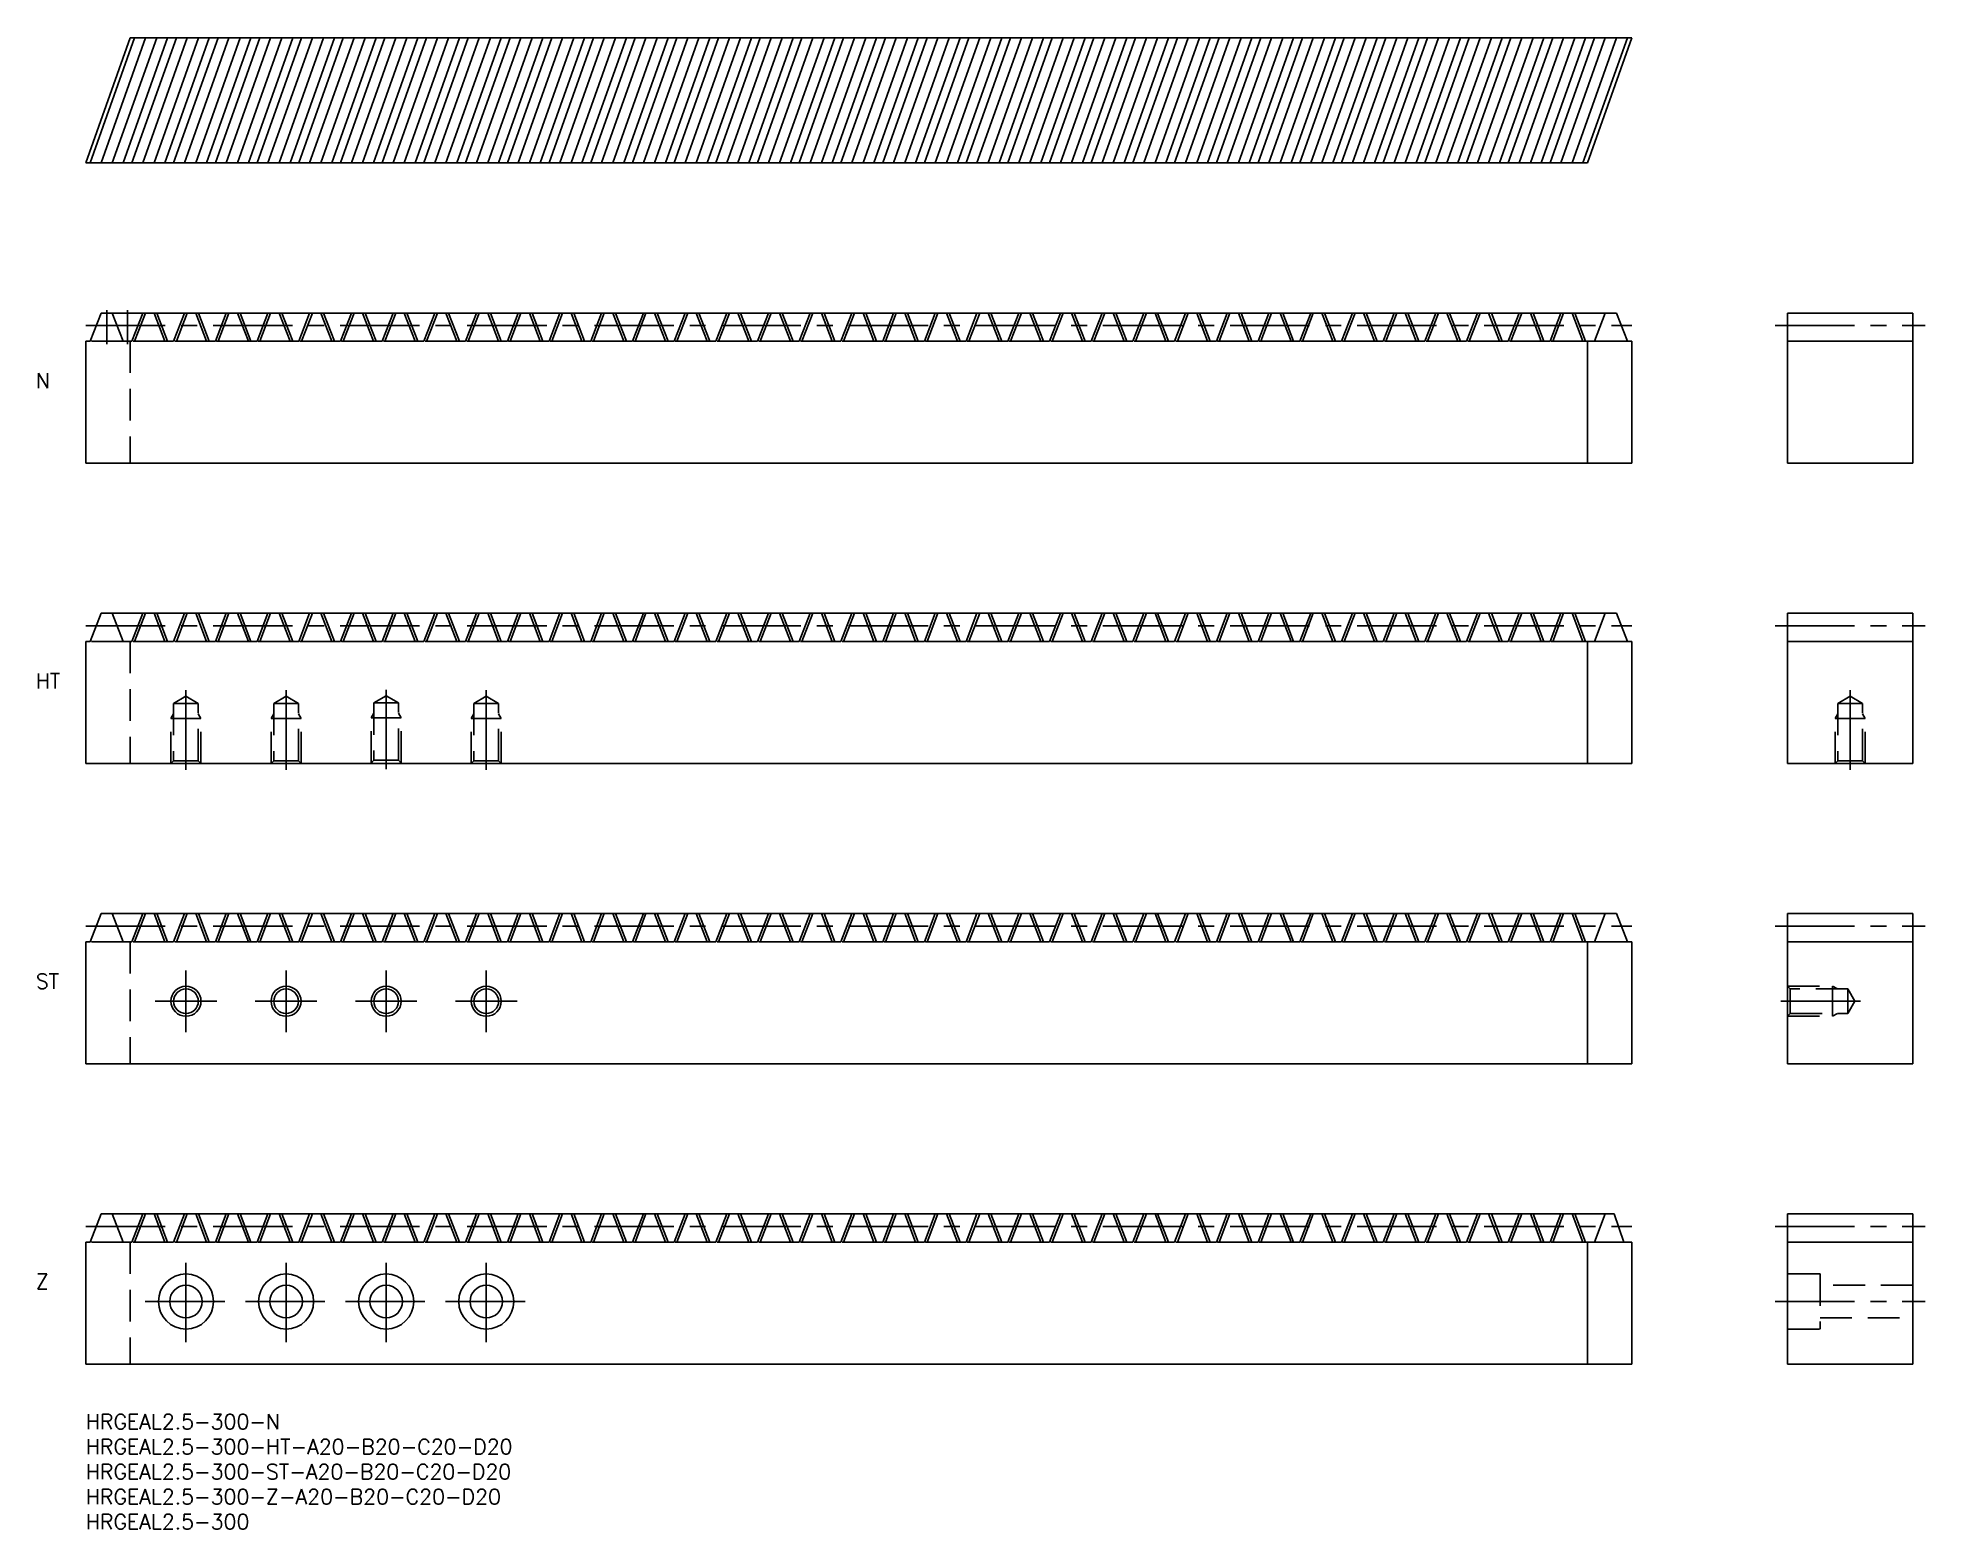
# Model space of a CAD drawing. Extents: x -10 to 368, y -23 to 275.
import ezdxf

# ---------------------------------------------------------------- set-up
doc = ezdxf.new("R2010")
doc.units = 0
doc.header["$LTSCALE"] = 0.5
doc.linetypes.add('CENTER', pattern=[50.8, 31.75, -6.35, 6.35, -6.35])
doc.linetypes.add('DASHED', pattern=[19.05, 12.7, -6.35])
for name, color, linetype in [('MSM_CENTER', 1, 'CENTER'), ('MSM_CONTINUOUS', 7, 'CONTINUOUS'), ('MSM_DASHED', 4, 'DASHED'), ('MSM_NARROW', 5, 'CONTINUOUS'), ('MSM_PART_NUMBER', 7, 'CONTINUOUS')]:
    doc.layers.add(name, color=color, linetype=linetype)
doc.styles.get("Standard").update_dxf_attribs({"font": 'txt.shx', "height": 3, "bigfont": 'bigfont.shx'})

msp = doc.modelspace()

# ---------------------------------------------------------------- linework, layer by layer
at = {"layer": 'MSM_CENTER'}
for p, q in [((4.17, 213.81), (4.17, 220.56)), ((8.33, 213.81), (8.33, 220.56)), ((0, 217.5), (308.87, 217.5)), ((337.5, 217.5), (367.5, 217.5)), ((0, 157.5), (308.87, 157.5)), ((337.5, 157.5), (367.5, 157.5)), ((20, 144.62), (20, 128.52)), ((40, 144.62), (40, 128.52)), ((60, 144.71), (60, 128.61)), ((80, 144.62), (80, 128.52)), ((352.5, 144.62), (352.5, 128.52)), ((0, 97.5), (308.87, 97.5)), ((337.5, 97.5), (367.5, 97.5)), ((20, 76.35), (20, 88.65)), ((40, 76.35), (40, 88.65)), ((60, 76.35), (60, 88.65)), ((80, 76.35), (80, 88.65)), ((13.85, 82.5), (26.15, 82.5)), ((33.85, 82.5), (46.15, 82.5)), ((53.85, 82.5), (66.15, 82.5)), ((73.85, 82.5), (86.15, 82.5)), ((338.66, 82.5), (354.76, 82.5)), ((0, 37.5), (308.87, 37.5)), ((337.5, 37.5), (367.5, 37.5)), ((20, 14.37), (20, 30.62)), ((40, 14.37), (40, 30.62)), ((60, 14.37), (60, 30.62)), ((80, 14.37), (80, 30.62)), ((11.87, 22.5), (28.12, 22.5)), ((31.87, 22.5), (48.12, 22.5)), ((51.87, 22.5), (68.12, 22.5)), ((71.87, 22.5), (88.13, 22.5)), ((337.5, 22.5), (367.5, 22.5))]:
    msp.add_line(p, q, dxfattribs=at)
at = {"layer": 'MSM_CONTINUOUS'}
for p, q in [((8.87, 275), (0, 250)), ((9.74, 275), (0.88, 250)), ((11.92, 275), (3.05, 250)), ((5.28, 250), (14.15, 275)), ((16.32, 275), (7.46, 250)), ((8.87, 275), (308.87, 275)), ((18.08, 275), (9.21, 250)), ((20.25, 275), (11.38, 250)), ((13.62, 250), (22.48, 275)), ((24.66, 275), (15.79, 250)), ((26.41, 275), (17.54, 250)), ((28.58, 275), (19.71, 250)), ((21.95, 250), (30.82, 275)), ((32.99, 275), (24.12, 250)), ((34.74, 275), (25.88, 250)), ((36.91, 275), (28.05, 250)), ((30.28, 250), (39.15, 275)), ((41.32, 275), (32.46, 250)), ((43.08, 275), (34.21, 250)), ((45.25, 275), (36.38, 250)), ((38.62, 250), (47.48, 275)), ((49.66, 275), (40.79, 250)), ((51.41, 275), (42.54, 250)), ((53.58, 275), (44.71, 250)), ((46.95, 250), (55.82, 275)), ((57.99, 275), (49.12, 250)), ((59.74, 275), (50.87, 250)), ((61.91, 275), (53.05, 250)), ((55.28, 250), (64.15, 275)), ((66.32, 275), (57.45, 250)), ((68.07, 275), (59.21, 250)), ((70.25, 275), (61.38, 250)), ((63.62, 250), (72.48, 275)), ((74.65, 275), (65.79, 250)), ((76.41, 275), (67.54, 250)), ((78.58, 275), (69.71, 250)), ((71.95, 250), (80.82, 275)), ((82.99, 275), (74.12, 250)), ((84.74, 275), (75.87, 250)), ((86.91, 275), (78.05, 250)), ((80.28, 250), (89.15, 275)), ((91.32, 275), (82.45, 250)), ((93.07, 275), (84.21, 250)), ((95.25, 275), (86.38, 250)), ((88.61, 250), (97.48, 275)), ((99.65, 275), (90.79, 250)), ((101.41, 275), (92.54, 250)), ((103.58, 275), (94.71, 250)), ((96.95, 250), (105.81, 275)), ((107.99, 275), (99.12, 250)), ((109.74, 275), (100.87, 250)), ((111.91, 275), (103.04, 250)), ((105.28, 250), (114.15, 275)), ((116.32, 275), (107.45, 250)), ((118.07, 275), (109.21, 250)), ((120.24, 275), (111.38, 250)), ((113.61, 250), (122.48, 275)), ((124.65, 275), (115.79, 250)), ((126.41, 275), (117.54, 250)), ((128.58, 275), (119.71, 250)), ((121.95, 250), (130.81, 275)), ((132.99, 275), (124.12, 250)), ((134.74, 275), (125.87, 250)), ((136.91, 275), (128.04, 250)), ((130.28, 250), (139.15, 275)), ((141.32, 275), (132.45, 250)), ((143.07, 275), (134.2, 250)), ((145.24, 275), (136.38, 250)), ((138.61, 250), (147.48, 275)), ((149.65, 275), (140.78, 250)), ((151.4, 275), (142.54, 250)), ((153.58, 275), (144.71, 250)), ((146.95, 250), (155.81, 275)), ((157.98, 275), (149.12, 250)), ((159.74, 275), (150.87, 250)), ((161.91, 275), (153.04, 250)), ((155.28, 250), (164.15, 275)), ((166.32, 275), (157.45, 250)), ((168.07, 275), (159.2, 250)), ((170.24, 275), (161.38, 250)), ((163.61, 250), (172.48, 275)), ((174.65, 275), (165.78, 250)), ((176.4, 275), (167.54, 250)), ((178.58, 275), (169.71, 250)), ((171.94, 250), (180.81, 275)), ((182.98, 275), (174.12, 250)), ((184.74, 275), (175.87, 250)), ((186.91, 275), (178.04, 250)), ((180.28, 250), (189.14, 275)), ((191.32, 275), (182.45, 250)), ((193.07, 275), (184.2, 250)), ((195.24, 275), (186.37, 250)), ((188.61, 250), (197.48, 275)), ((199.65, 275), (190.78, 250)), ((201.4, 275), (192.54, 250)), ((203.57, 275), (194.71, 250)), ((196.94, 250), (205.81, 275)), ((207.98, 275), (199.12, 250)), ((209.74, 275), (200.87, 250)), ((211.91, 275), (203.04, 250)), ((205.28, 250), (214.14, 275)), ((216.32, 275), (207.45, 250)), ((218.07, 275), (209.2, 250)), ((220.24, 275), (211.37, 250)), ((213.61, 250), (222.48, 275)), ((224.65, 275), (215.78, 250)), ((226.4, 275), (217.53, 250)), ((228.57, 275), (219.71, 250)), ((221.94, 250), (230.81, 275)), ((232.98, 275), (224.11, 250)), ((234.73, 275), (225.87, 250)), ((236.91, 275), (228.04, 250)), ((230.28, 250), (239.14, 275)), ((241.31, 275), (232.45, 250)), ((243.07, 275), (234.2, 250)), ((245.24, 275), (236.37, 250)), ((238.61, 250), (247.48, 275)), ((249.65, 275), (240.78, 250)), ((251.4, 275), (242.53, 250)), ((253.57, 275), (244.71, 250)), ((246.94, 250), (255.81, 275)), ((257.98, 275), (249.11, 250)), ((259.73, 275), (250.87, 250)), ((261.91, 275), (253.04, 250)), ((255.27, 250), (264.14, 275)), ((266.31, 275), (257.45, 250)), ((268.07, 275), (259.2, 250)), ((270.24, 275), (261.37, 250)), ((263.61, 250), (272.47, 275)), ((274.65, 275), (265.78, 250)), ((276.4, 275), (267.53, 250)), ((278.57, 275), (269.7, 250)), ((271.94, 250), (280.81, 275)), ((282.98, 275), (274.11, 250)), ((284.73, 275), (275.87, 250)), ((286.9, 275), (278.04, 250)), ((280.27, 250), (289.14, 275)), ((291.31, 275), (282.45, 250)), ((293.07, 275), (284.2, 250)), ((295.24, 275), (286.37, 250)), ((288.61, 250), (297.47, 275)), ((299.65, 275), (290.78, 250)), ((301.4, 275), (292.53, 250)), ((303.57, 275), (294.7, 250)), ((305.81, 275), (296.94, 250)), ((307.98, 275), (299.11, 250)), ((300, 250), (308.87, 275)), ((0, 250), (300, 250)), ((0.88, 214.37), (3.05, 220)), ((3.05, 220), (305.81, 220)), ((5.28, 220), (7.46, 214.37)), ((9.21, 214.37), (11.38, 220)), ((13.62, 220), (15.79, 214.37)), ((17.54, 214.37), (19.71, 220)), ((21.95, 220), (24.12, 214.37)), ((25.88, 214.37), (28.05, 220)), ((30.28, 220), (32.46, 214.37)), ((34.21, 214.37), (36.38, 220)), ((38.62, 220), (40.79, 214.37)), ((42.54, 214.37), (44.71, 220)), ((46.95, 220), (49.12, 214.37)), ((50.87, 214.37), (53.05, 220)), ((55.28, 220), (57.45, 214.37)), ((59.21, 214.37), (61.38, 220)), ((63.62, 220), (65.79, 214.37)), ((67.54, 214.37), (69.71, 220)), ((71.95, 220), (74.12, 214.37)), ((75.87, 214.37), (78.05, 220)), ((80.28, 220), (82.45, 214.37)), ((84.21, 214.37), (86.38, 220)), ((88.61, 220), (90.79, 214.37)), ((92.54, 214.37), (94.71, 220)), ((96.95, 220), (99.12, 214.37)), ((100.87, 214.37), (103.04, 220)), ((105.28, 220), (107.45, 214.37)), ((109.21, 214.37), (111.38, 220)), ((113.61, 220), (115.79, 214.37)), ((117.54, 214.37), (119.71, 220)), ((121.95, 220), (124.12, 214.37)), ((125.87, 214.37), (128.04, 220)), ((130.28, 220), (132.45, 214.37)), ((134.2, 214.37), (136.38, 220)), ((138.61, 220), (140.78, 214.37)), ((142.54, 214.37), (144.71, 220)), ((146.95, 220), (149.12, 214.37)), ((150.87, 214.37), (153.04, 220)), ((155.28, 220), (157.45, 214.37)), ((159.2, 214.37), (161.38, 220)), ((163.61, 220), (165.78, 214.37)), ((167.54, 214.37), (169.71, 220)), ((171.94, 220), (174.12, 214.37)), ((175.87, 214.37), (178.04, 220)), ((180.28, 220), (182.45, 214.37)), ((184.2, 214.37), (186.37, 220)), ((188.61, 220), (190.78, 214.37)), ((192.54, 214.37), (194.71, 220)), ((196.94, 220), (199.12, 214.37)), ((200.87, 214.37), (203.04, 220)), ((205.28, 220), (207.45, 214.37)), ((209.2, 214.37), (211.37, 220)), ((213.61, 220), (215.78, 214.37)), ((217.53, 214.37), (219.71, 220)), ((221.94, 220), (224.11, 214.37)), ((225.87, 214.37), (228.04, 220)), ((230.28, 220), (232.45, 214.37)), ((234.2, 214.37), (236.37, 220)), ((238.61, 220), (240.78, 214.37)), ((242.53, 214.37), (244.71, 220)), ((246.94, 220), (249.11, 214.37)), ((250.87, 214.37), (253.04, 220)), ((255.27, 220), (257.45, 214.37)), ((259.2, 214.37), (261.37, 220)), ((263.61, 220), (265.78, 214.37)), ((267.53, 214.37), (269.7, 220)), ((271.94, 220), (274.11, 214.37)), ((275.87, 214.37), (278.04, 220)), ((280.27, 220), (282.45, 214.37)), ((284.2, 214.37), (286.37, 220)), ((288.61, 220), (290.78, 214.37)), ((292.53, 214.37), (294.7, 220)), ((296.94, 220), (299.11, 214.37)), ((307.98, 214.37), (305.81, 220)), ((340, 220), (340, 190)), ((365, 220), (340, 220)), ((365, 220), (365, 190)), ((0, 214.37), (0, 190)), ((0, 214.37), (0.88, 214.37)), ((7.46, 214.37), (9.21, 214.37)), ((15.79, 214.37), (17.54, 214.37)), ((24.12, 214.37), (25.88, 214.37)), ((32.46, 214.37), (34.21, 214.37)), ((40.79, 214.37), (42.54, 214.37)), ((49.12, 214.37), (50.87, 214.37)), ((57.45, 214.37), (59.21, 214.37)), ((65.79, 214.37), (67.54, 214.37)), ((74.12, 214.37), (75.87, 214.37)), ((82.45, 214.37), (84.21, 214.37)), ((90.79, 214.37), (92.54, 214.37)), ((99.12, 214.37), (100.87, 214.37)), ((107.45, 214.37), (109.21, 214.37)), ((115.79, 214.37), (117.54, 214.37)), ((124.12, 214.37), (125.87, 214.37)), ((132.45, 214.37), (134.2, 214.37)), ((140.78, 214.37), (142.54, 214.37)), ((149.12, 214.37), (150.87, 214.37)), ((157.45, 214.37), (159.2, 214.37)), ((165.78, 214.37), (167.54, 214.37)), ((174.12, 214.37), (175.87, 214.37)), ((182.45, 214.37), (184.2, 214.37)), ((190.78, 214.37), (192.54, 214.37)), ((199.12, 214.37), (200.87, 214.37)), ((207.45, 214.37), (209.2, 214.37)), ((215.78, 214.37), (217.53, 214.37)), ((224.11, 214.37), (225.87, 214.37)), ((232.45, 214.37), (234.2, 214.37)), ((240.78, 214.37), (242.53, 214.37)), ((249.11, 214.37), (250.87, 214.37)), ((257.45, 214.37), (259.2, 214.37)), ((265.78, 214.37), (267.53, 214.37)), ((274.11, 214.37), (275.87, 214.37)), ((282.45, 214.37), (284.2, 214.37)), ((290.78, 214.37), (292.53, 214.37)), ((299.11, 214.37), (308.87, 214.37)), ((300, 214.37), (300, 190)), ((308.87, 214.37), (308.87, 190)), ((340, 214.37), (365, 214.37)), ((0, 190), (308.87, 190)), ((340, 190), (365, 190)), ((0.88, 154.37), (3.05, 160)), ((3.05, 160), (305.81, 160)), ((5.28, 160), (7.46, 154.37)), ((9.21, 154.37), (11.38, 160)), ((13.62, 160), (15.79, 154.37)), ((17.54, 154.37), (19.71, 160)), ((21.95, 160), (24.12, 154.37)), ((25.88, 154.37), (28.05, 160)), ((30.28, 160), (32.46, 154.37)), ((34.21, 154.37), (36.38, 160)), ((38.62, 160), (40.79, 154.37)), ((42.54, 154.37), (44.71, 160)), ((46.95, 160), (49.12, 154.37)), ((50.87, 154.37), (53.05, 160)), ((55.28, 160), (57.45, 154.37)), ((59.21, 154.37), (61.38, 160)), ((63.62, 160), (65.79, 154.37)), ((67.54, 154.37), (69.71, 160)), ((71.95, 160), (74.12, 154.37)), ((75.87, 154.37), (78.05, 160)), ((80.28, 160), (82.45, 154.37)), ((84.21, 154.37), (86.38, 160)), ((88.61, 160), (90.79, 154.37)), ((92.54, 154.37), (94.71, 160)), ((96.95, 160), (99.12, 154.37)), ((100.87, 154.37), (103.04, 160)), ((105.28, 160), (107.45, 154.37)), ((109.21, 154.37), (111.38, 160)), ((113.61, 160), (115.79, 154.37)), ((117.54, 154.37), (119.71, 160)), ((121.95, 160), (124.12, 154.37)), ((125.87, 154.37), (128.04, 160)), ((130.28, 160), (132.45, 154.37)), ((134.2, 154.37), (136.38, 160)), ((138.61, 160), (140.78, 154.37)), ((142.54, 154.37), (144.71, 160)), ((146.95, 160), (149.12, 154.37)), ((150.87, 154.37), (153.04, 160)), ((155.28, 160), (157.45, 154.37)), ((159.2, 154.37), (161.38, 160)), ((163.61, 160), (165.78, 154.37)), ((167.54, 154.37), (169.71, 160)), ((171.94, 160), (174.12, 154.37)), ((175.87, 154.37), (178.04, 160)), ((180.28, 160), (182.45, 154.37)), ((184.2, 154.37), (186.37, 160)), ((188.61, 160), (190.78, 154.37)), ((192.54, 154.37), (194.71, 160)), ((196.94, 160), (199.12, 154.37)), ((200.87, 154.37), (203.04, 160)), ((205.28, 160), (207.45, 154.37)), ((209.2, 154.37), (211.37, 160)), ((213.61, 160), (215.78, 154.37)), ((217.53, 154.37), (219.71, 160)), ((221.94, 160), (224.11, 154.37)), ((225.87, 154.37), (228.04, 160)), ((230.28, 160), (232.45, 154.37)), ((234.2, 154.37), (236.37, 160)), ((238.61, 160), (240.78, 154.37)), ((242.53, 154.37), (244.71, 160)), ((246.94, 160), (249.11, 154.37)), ((250.87, 154.37), (253.04, 160)), ((255.27, 160), (257.45, 154.37)), ((259.2, 154.37), (261.37, 160)), ((263.61, 160), (265.78, 154.37)), ((267.53, 154.37), (269.7, 160)), ((271.94, 160), (274.11, 154.37)), ((275.87, 154.37), (278.04, 160)), ((280.27, 160), (282.45, 154.37)), ((284.2, 154.37), (286.37, 160)), ((288.61, 160), (290.78, 154.37)), ((292.53, 154.37), (294.7, 160)), ((296.94, 160), (299.11, 154.37)), ((307.98, 154.37), (305.81, 160)), ((340, 160), (340, 130)), ((365, 160), (340, 160)), ((365, 160), (365, 130)), ((0, 154.37), (0, 130)), ((0, 154.37), (0.88, 154.37)), ((7.46, 154.37), (9.21, 154.37)), ((15.79, 154.37), (17.54, 154.37)), ((24.12, 154.37), (25.88, 154.37)), ((32.46, 154.37), (34.21, 154.37)), ((40.79, 154.37), (42.54, 154.37)), ((49.12, 154.37), (50.87, 154.37)), ((57.45, 154.37), (59.21, 154.37)), ((65.79, 154.37), (67.54, 154.37)), ((74.12, 154.37), (75.87, 154.37)), ((82.45, 154.37), (84.21, 154.37)), ((90.79, 154.37), (92.54, 154.37)), ((99.12, 154.37), (100.87, 154.37)), ((107.45, 154.37), (109.21, 154.37)), ((115.79, 154.37), (117.54, 154.37)), ((124.12, 154.37), (125.87, 154.37)), ((132.45, 154.37), (134.2, 154.37)), ((140.78, 154.37), (142.54, 154.37)), ((149.12, 154.37), (150.87, 154.37)), ((157.45, 154.37), (159.2, 154.37)), ((165.78, 154.37), (167.54, 154.37)), ((174.12, 154.37), (175.87, 154.37)), ((182.45, 154.37), (184.2, 154.37)), ((190.78, 154.37), (192.54, 154.37)), ((199.12, 154.37), (200.87, 154.37)), ((207.45, 154.37), (209.2, 154.37)), ((215.78, 154.37), (217.53, 154.37)), ((224.11, 154.37), (225.87, 154.37)), ((232.45, 154.37), (234.2, 154.37)), ((240.78, 154.37), (242.53, 154.37)), ((249.11, 154.37), (250.87, 154.37)), ((257.45, 154.37), (259.2, 154.37)), ((265.78, 154.37), (267.53, 154.37)), ((274.11, 154.37), (275.87, 154.37)), ((282.45, 154.37), (284.2, 154.37)), ((290.78, 154.37), (292.53, 154.37)), ((299.11, 154.37), (308.87, 154.37)), ((300, 154.37), (300, 130)), ((308.87, 154.37), (308.87, 130)), ((340, 154.37), (365, 154.37)), ((0, 130), (308.87, 130)), ((340, 130), (365, 130)), ((0.88, 94.38), (3.05, 100)), ((3.05, 100), (305.81, 100)), ((5.28, 100), (7.46, 94.38)), ((9.21, 94.38), (11.38, 100)), ((13.62, 100), (15.79, 94.38)), ((17.54, 94.38), (19.71, 100)), ((21.95, 100), (24.12, 94.38)), ((25.88, 94.38), (28.05, 100)), ((30.28, 100), (32.46, 94.38)), ((34.21, 94.38), (36.38, 100)), ((38.62, 100), (40.79, 94.38)), ((42.54, 94.38), (44.71, 100)), ((46.95, 100), (49.12, 94.38)), ((50.87, 94.38), (53.05, 100)), ((55.28, 100), (57.45, 94.38)), ((59.21, 94.38), (61.38, 100)), ((63.62, 100), (65.79, 94.38)), ((67.54, 94.38), (69.71, 100)), ((71.95, 100), (74.12, 94.38)), ((75.87, 94.38), (78.05, 100)), ((80.28, 100), (82.45, 94.38)), ((84.21, 94.38), (86.38, 100)), ((88.61, 100), (90.79, 94.38)), ((92.54, 94.38), (94.71, 100)), ((96.95, 100), (99.12, 94.38)), ((100.87, 94.38), (103.04, 100)), ((105.28, 100), (107.45, 94.38)), ((109.21, 94.38), (111.38, 100)), ((113.61, 100), (115.79, 94.38)), ((117.54, 94.38), (119.71, 100)), ((121.95, 100), (124.12, 94.38)), ((125.87, 94.38), (128.04, 100)), ((130.28, 100), (132.45, 94.38)), ((134.2, 94.38), (136.38, 100)), ((138.61, 100), (140.78, 94.38)), ((142.54, 94.38), (144.71, 100)), ((146.95, 100), (149.12, 94.38)), ((150.87, 94.38), (153.04, 100)), ((155.28, 100), (157.45, 94.38)), ((159.2, 94.38), (161.38, 100)), ((163.61, 100), (165.78, 94.38)), ((167.54, 94.38), (169.71, 100)), ((171.94, 100), (174.12, 94.38)), ((175.87, 94.38), (178.04, 100)), ((180.28, 100), (182.45, 94.38)), ((184.2, 94.38), (186.37, 100)), ((188.61, 100), (190.78, 94.38)), ((192.54, 94.38), (194.71, 100)), ((196.94, 100), (199.12, 94.38)), ((200.87, 94.38), (203.04, 100)), ((205.28, 100), (207.45, 94.38)), ((209.2, 94.38), (211.37, 100)), ((213.61, 100), (215.78, 94.38)), ((217.53, 94.38), (219.71, 100)), ((221.94, 100), (224.11, 94.38)), ((225.87, 94.38), (228.04, 100)), ((230.28, 100), (232.45, 94.38)), ((234.2, 94.38), (236.37, 100)), ((238.61, 100), (240.78, 94.38)), ((242.53, 94.38), (244.71, 100)), ((246.94, 100), (249.11, 94.38)), ((250.87, 94.38), (253.04, 100)), ((255.27, 100), (257.45, 94.38)), ((259.2, 94.38), (261.37, 100)), ((263.61, 100), (265.78, 94.38)), ((267.53, 94.38), (269.7, 100)), ((271.94, 100), (274.11, 94.38)), ((275.87, 94.38), (278.04, 100)), ((280.27, 100), (282.45, 94.38)), ((284.2, 94.38), (286.37, 100)), ((288.61, 100), (290.78, 94.38)), ((292.53, 94.38), (294.7, 100)), ((296.94, 100), (299.11, 94.38)), ((307.98, 94.38), (305.81, 100)), ((340, 100), (340, 70)), ((365, 100), (340, 100)), ((365, 100), (365, 70)), ((0, 94.38), (0, 70)), ((0, 94.38), (0.88, 94.38)), ((7.46, 94.38), (9.21, 94.38)), ((15.79, 94.38), (17.54, 94.38)), ((24.12, 94.38), (25.88, 94.38)), ((32.46, 94.38), (34.21, 94.38)), ((40.79, 94.38), (42.54, 94.38)), ((49.12, 94.38), (50.87, 94.38)), ((57.45, 94.38), (59.21, 94.38)), ((65.79, 94.38), (67.54, 94.38)), ((74.12, 94.38), (75.87, 94.38)), ((82.45, 94.38), (84.21, 94.38)), ((90.79, 94.38), (92.54, 94.38)), ((99.12, 94.38), (100.87, 94.38)), ((107.45, 94.38), (109.21, 94.38)), ((115.79, 94.38), (117.54, 94.38)), ((124.12, 94.38), (125.87, 94.38)), ((132.45, 94.38), (134.2, 94.38)), ((140.78, 94.38), (142.54, 94.38)), ((149.12, 94.38), (150.87, 94.38)), ((157.45, 94.38), (159.2, 94.38)), ((165.78, 94.38), (167.54, 94.38)), ((174.12, 94.38), (175.87, 94.38)), ((182.45, 94.38), (184.2, 94.38)), ((190.78, 94.38), (192.54, 94.38)), ((199.12, 94.38), (200.87, 94.38)), ((207.45, 94.38), (209.2, 94.38)), ((215.78, 94.38), (217.53, 94.38)), ((224.11, 94.38), (225.87, 94.38)), ((232.45, 94.38), (234.2, 94.38)), ((240.78, 94.38), (242.53, 94.38)), ((249.11, 94.38), (250.87, 94.38)), ((257.45, 94.38), (259.2, 94.38)), ((265.78, 94.38), (267.53, 94.38)), ((274.11, 94.38), (275.87, 94.38)), ((282.45, 94.38), (284.2, 94.38)), ((290.78, 94.38), (292.53, 94.38)), ((299.11, 94.38), (308.87, 94.38)), ((300, 94.38), (300, 70)), ((308.87, 94.38), (308.87, 70)), ((340, 94.38), (365, 94.38)), ((0, 70), (308.87, 70)), ((340, 70), (365, 70)), ((0.88, 34.37), (3.05, 40)), ((3.05, 40), (305.38, 40)), ((5.28, 40), (7.46, 34.37)), ((9.21, 34.37), (11.38, 40)), ((13.62, 40), (15.79, 34.37)), ((17.54, 34.37), (19.71, 40)), ((21.95, 40), (24.12, 34.37)), ((25.88, 34.37), (28.05, 40)), ((30.28, 40), (32.46, 34.37)), ((34.21, 34.37), (36.38, 40)), ((38.62, 40), (40.79, 34.37)), ((42.54, 34.37), (44.71, 40)), ((46.95, 40), (49.12, 34.37)), ((50.87, 34.37), (53.05, 40)), ((55.28, 40), (57.45, 34.37)), ((59.21, 34.37), (61.38, 40)), ((63.62, 40), (65.79, 34.37)), ((67.54, 34.37), (69.71, 40)), ((71.95, 40), (74.12, 34.37)), ((75.87, 34.37), (78.05, 40)), ((80.28, 40), (82.45, 34.37)), ((84.21, 34.37), (86.38, 40)), ((88.61, 40), (90.79, 34.37)), ((92.54, 34.37), (94.71, 40)), ((96.95, 40), (99.12, 34.37)), ((100.87, 34.37), (103.04, 40)), ((105.28, 40), (107.45, 34.37)), ((109.21, 34.37), (111.38, 40)), ((113.61, 40), (115.79, 34.37)), ((117.54, 34.37), (119.71, 40)), ((121.95, 40), (124.12, 34.37)), ((125.87, 34.37), (128.04, 40)), ((130.28, 40), (132.45, 34.37)), ((134.2, 34.37), (136.38, 40)), ((138.61, 40), (140.78, 34.37)), ((142.54, 34.37), (144.71, 40)), ((146.95, 40), (149.12, 34.37)), ((150.87, 34.37), (153.04, 40)), ((155.28, 40), (157.45, 34.37)), ((159.2, 34.37), (161.38, 40)), ((163.61, 40), (165.78, 34.37)), ((167.54, 34.37), (169.71, 40)), ((171.94, 40), (174.12, 34.37)), ((175.87, 34.37), (178.04, 40)), ((180.28, 40), (182.45, 34.37)), ((184.2, 34.37), (186.37, 40)), ((188.61, 40), (190.78, 34.37)), ((192.54, 34.37), (194.71, 40)), ((196.94, 40), (199.12, 34.37)), ((200.87, 34.37), (203.04, 40)), ((205.28, 40), (207.45, 34.37)), ((209.2, 34.37), (211.37, 40)), ((213.61, 40), (215.78, 34.37)), ((217.53, 34.37), (219.71, 40)), ((221.94, 40), (224.11, 34.37)), ((225.87, 34.37), (228.04, 40)), ((230.28, 40), (232.45, 34.37)), ((234.2, 34.37), (236.37, 40)), ((238.61, 40), (240.78, 34.37)), ((242.53, 34.37), (244.71, 40)), ((246.94, 40), (249.11, 34.37)), ((250.87, 34.37), (253.04, 40)), ((255.27, 40), (257.45, 34.37)), ((259.2, 34.37), (261.37, 40)), ((263.61, 40), (265.78, 34.37)), ((267.53, 34.37), (269.7, 40)), ((271.94, 40), (274.11, 34.37)), ((275.87, 34.37), (278.04, 40)), ((280.27, 40), (282.45, 34.37)), ((284.2, 34.37), (286.37, 40)), ((288.61, 40), (290.78, 34.37)), ((292.53, 34.37), (294.7, 40)), ((296.94, 40), (299.11, 34.37)), ((307.31, 34.37), (305.38, 40)), ((340, 40), (340, 10)), ((365, 40), (340, 40)), ((365, 40), (365, 10)), ((0, 34.37), (0, 10)), ((0, 34.37), (0.88, 34.37)), ((7.46, 34.37), (9.21, 34.37)), ((15.79, 34.37), (17.54, 34.37)), ((24.12, 34.37), (25.88, 34.37)), ((32.46, 34.37), (34.21, 34.37)), ((40.79, 34.37), (42.54, 34.37)), ((49.12, 34.37), (50.87, 34.37)), ((57.45, 34.37), (59.21, 34.37)), ((65.79, 34.37), (67.54, 34.37)), ((74.12, 34.37), (75.87, 34.37)), ((82.45, 34.37), (84.21, 34.37)), ((90.79, 34.37), (92.54, 34.37)), ((99.12, 34.37), (100.87, 34.37)), ((107.45, 34.37), (109.21, 34.37)), ((115.79, 34.37), (117.54, 34.37)), ((124.12, 34.37), (125.87, 34.37)), ((132.45, 34.37), (134.2, 34.37)), ((140.78, 34.37), (142.54, 34.37)), ((149.12, 34.37), (150.87, 34.37)), ((157.45, 34.37), (159.2, 34.37)), ((165.78, 34.37), (167.54, 34.37)), ((174.12, 34.37), (175.87, 34.37)), ((182.45, 34.37), (184.2, 34.37)), ((190.78, 34.37), (192.54, 34.37)), ((199.12, 34.37), (200.87, 34.37)), ((207.45, 34.37), (209.2, 34.37)), ((215.78, 34.37), (217.53, 34.37)), ((224.11, 34.37), (225.87, 34.37)), ((232.45, 34.37), (234.2, 34.37)), ((240.78, 34.37), (242.53, 34.37)), ((249.11, 34.37), (250.87, 34.37)), ((257.45, 34.37), (259.2, 34.37)), ((265.78, 34.37), (267.53, 34.37)), ((274.11, 34.37), (275.87, 34.37)), ((282.45, 34.37), (284.2, 34.37)), ((290.78, 34.37), (292.53, 34.37)), ((299.11, 34.37), (308.87, 34.37)), ((300, 34.37), (300, 10)), ((308.87, 34.37), (308.87, 10)), ((340, 34.37), (365, 34.37)), ((0, 10), (308.87, 10)), ((340, 10), (365, 10))]:
    msp.add_line(p, q, dxfattribs=at)
for centre, radius in [((20, 82.5), 2.46), ((40, 82.5), 2.46), ((60, 82.5), 2.46), ((80, 82.5), 2.46), ((20, 22.5), 5.5), ((40, 22.5), 5.5), ((60, 22.5), 5.5), ((80, 22.5), 5.5), ((20, 22.5), 3.25), ((40, 22.5), 3.25), ((60, 22.5), 3.25), ((80, 22.5), 3.25)]:
    msp.add_circle(centre, radius, dxfattribs=at)
at = {"layer": 'MSM_DASHED'}
for p, q in [((11.92, 220), (9.74, 214.37)), ((16.32, 214.37), (14.15, 220)), ((20.25, 220), (18.08, 214.37)), ((24.66, 214.37), (22.48, 220)), ((28.58, 220), (26.41, 214.37)), ((32.99, 214.37), (30.82, 220)), ((36.91, 220), (34.74, 214.37)), ((41.32, 214.37), (39.15, 220)), ((45.25, 220), (43.08, 214.37)), ((49.66, 214.37), (47.48, 220)), ((53.58, 220), (51.41, 214.37)), ((57.99, 214.37), (55.82, 220)), ((61.91, 220), (59.74, 214.37)), ((66.32, 214.37), (64.15, 220)), ((70.25, 220), (68.07, 214.37)), ((74.65, 214.37), (72.48, 220)), ((78.58, 220), (76.41, 214.37)), ((82.99, 214.37), (80.82, 220)), ((86.91, 220), (84.74, 214.37)), ((91.32, 214.37), (89.15, 220)), ((95.25, 220), (93.07, 214.37)), ((99.65, 214.37), (97.48, 220)), ((103.58, 220), (101.41, 214.37)), ((107.99, 214.37), (105.81, 220)), ((111.91, 220), (109.74, 214.37)), ((116.32, 214.37), (114.15, 220)), ((120.24, 220), (118.07, 214.37)), ((124.65, 214.37), (122.48, 220)), ((128.58, 220), (126.41, 214.37)), ((132.99, 214.37), (130.81, 220)), ((136.91, 220), (134.74, 214.37)), ((141.32, 214.37), (139.15, 220)), ((145.24, 220), (143.07, 214.37)), ((149.65, 214.37), (147.48, 220)), ((153.58, 220), (151.4, 214.37)), ((157.98, 214.37), (155.81, 220)), ((161.91, 220), (159.74, 214.37)), ((166.32, 214.37), (164.15, 220)), ((170.24, 220), (168.07, 214.37)), ((174.65, 214.37), (172.48, 220)), ((178.58, 220), (176.4, 214.37)), ((182.98, 214.37), (180.81, 220)), ((186.91, 220), (184.74, 214.37)), ((191.32, 214.37), (189.14, 220)), ((195.24, 220), (193.07, 214.37)), ((199.65, 214.37), (197.48, 220)), ((203.57, 220), (201.4, 214.37)), ((207.98, 214.37), (205.81, 220)), ((211.91, 220), (209.74, 214.37)), ((216.32, 214.37), (214.14, 220)), ((220.24, 220), (218.07, 214.37)), ((224.65, 214.37), (222.48, 220)), ((228.57, 220), (226.4, 214.37)), ((232.98, 214.37), (230.81, 220)), ((236.91, 220), (234.73, 214.37)), ((241.31, 214.37), (239.14, 220)), ((245.24, 220), (243.07, 214.37)), ((249.65, 214.37), (247.48, 220)), ((253.57, 220), (251.4, 214.37)), ((257.98, 214.37), (255.81, 220)), ((261.91, 220), (259.73, 214.37)), ((266.31, 214.37), (264.14, 220)), ((270.24, 220), (268.07, 214.37)), ((274.65, 214.37), (272.47, 220)), ((278.57, 220), (276.4, 214.37)), ((282.98, 214.37), (280.81, 220)), ((286.9, 220), (284.73, 214.37)), ((291.31, 214.37), (289.14, 220)), ((295.24, 220), (293.07, 214.37)), ((299.65, 214.37), (297.47, 220)), ((303.57, 220), (301.4, 214.37)), ((7.46, 214.37), (0.88, 214.37)), ((8.87, 214.37), (8.87, 190)), ((15.79, 214.37), (9.21, 214.37)), ((24.12, 214.37), (17.54, 214.37)), ((32.46, 214.37), (25.88, 214.37)), ((40.79, 214.37), (34.21, 214.37)), ((49.12, 214.37), (42.54, 214.37)), ((57.45, 214.37), (50.87, 214.37)), ((65.79, 214.37), (59.21, 214.37)), ((74.12, 214.37), (67.54, 214.37)), ((82.45, 214.37), (75.87, 214.37)), ((90.79, 214.37), (84.21, 214.37)), ((99.12, 214.37), (92.54, 214.37)), ((107.45, 214.37), (100.87, 214.37)), ((115.79, 214.37), (109.21, 214.37)), ((124.12, 214.37), (117.54, 214.37)), ((132.45, 214.37), (125.87, 214.37)), ((140.78, 214.37), (134.2, 214.37)), ((149.12, 214.37), (142.54, 214.37)), ((157.45, 214.37), (150.87, 214.37)), ((165.78, 214.37), (159.2, 214.37)), ((174.12, 214.37), (167.54, 214.37)), ((182.45, 214.37), (175.87, 214.37)), ((190.78, 214.37), (184.2, 214.37)), ((199.12, 214.37), (192.54, 214.37)), ((207.45, 214.37), (200.87, 214.37)), ((215.78, 214.37), (209.2, 214.37)), ((224.11, 214.37), (217.53, 214.37)), ((232.45, 214.37), (225.87, 214.37)), ((240.78, 214.37), (234.2, 214.37)), ((249.11, 214.37), (242.53, 214.37)), ((257.45, 214.37), (250.87, 214.37)), ((265.78, 214.37), (259.2, 214.37)), ((274.11, 214.37), (267.53, 214.37)), ((282.45, 214.37), (275.87, 214.37)), ((290.78, 214.37), (284.2, 214.37)), ((299.11, 214.37), (292.53, 214.37)), ((11.92, 160), (9.74, 154.37)), ((16.32, 154.37), (14.15, 160)), ((20.25, 160), (18.08, 154.37)), ((24.66, 154.37), (22.48, 160)), ((28.58, 160), (26.41, 154.37)), ((32.99, 154.37), (30.82, 160)), ((36.91, 160), (34.74, 154.37)), ((41.32, 154.37), (39.15, 160)), ((45.25, 160), (43.08, 154.37)), ((49.66, 154.37), (47.48, 160)), ((53.58, 160), (51.41, 154.37)), ((57.99, 154.37), (55.82, 160)), ((61.91, 160), (59.74, 154.37)), ((66.32, 154.37), (64.15, 160)), ((70.25, 160), (68.07, 154.37)), ((74.65, 154.37), (72.48, 160)), ((78.58, 160), (76.41, 154.37)), ((82.99, 154.37), (80.82, 160)), ((86.91, 160), (84.74, 154.37)), ((91.32, 154.37), (89.15, 160)), ((95.25, 160), (93.07, 154.37)), ((99.65, 154.37), (97.48, 160)), ((103.58, 160), (101.41, 154.37)), ((107.99, 154.37), (105.81, 160)), ((111.91, 160), (109.74, 154.37)), ((116.32, 154.37), (114.15, 160)), ((120.24, 160), (118.07, 154.37)), ((124.65, 154.37), (122.48, 160)), ((128.58, 160), (126.41, 154.37)), ((132.99, 154.37), (130.81, 160)), ((136.91, 160), (134.74, 154.37)), ((141.32, 154.37), (139.15, 160)), ((145.24, 160), (143.07, 154.37)), ((149.65, 154.37), (147.48, 160)), ((153.58, 160), (151.4, 154.37)), ((157.98, 154.37), (155.81, 160)), ((161.91, 160), (159.74, 154.37)), ((166.32, 154.37), (164.15, 160)), ((170.24, 160), (168.07, 154.37)), ((174.65, 154.37), (172.48, 160)), ((178.58, 160), (176.4, 154.37)), ((182.98, 154.37), (180.81, 160)), ((186.91, 160), (184.74, 154.37)), ((191.32, 154.37), (189.14, 160)), ((195.24, 160), (193.07, 154.37)), ((199.65, 154.37), (197.48, 160)), ((203.57, 160), (201.4, 154.37)), ((207.98, 154.37), (205.81, 160)), ((211.91, 160), (209.74, 154.37)), ((216.32, 154.37), (214.14, 160)), ((220.24, 160), (218.07, 154.37)), ((224.65, 154.37), (222.48, 160)), ((228.57, 160), (226.4, 154.37)), ((232.98, 154.37), (230.81, 160)), ((236.91, 160), (234.73, 154.37)), ((241.31, 154.37), (239.14, 160)), ((245.24, 160), (243.07, 154.37)), ((249.65, 154.37), (247.48, 160)), ((253.57, 160), (251.4, 154.37)), ((257.98, 154.37), (255.81, 160)), ((261.91, 160), (259.73, 154.37)), ((266.31, 154.37), (264.14, 160)), ((270.24, 160), (268.07, 154.37)), ((274.65, 154.37), (272.47, 160)), ((278.57, 160), (276.4, 154.37)), ((282.98, 154.37), (280.81, 160)), ((286.9, 160), (284.73, 154.37)), ((291.31, 154.37), (289.14, 160)), ((295.24, 160), (293.07, 154.37)), ((299.65, 154.37), (297.47, 160)), ((303.57, 160), (301.4, 154.37)), ((7.46, 154.37), (0.88, 154.37)), ((8.87, 154.37), (8.87, 130)), ((15.79, 154.37), (9.21, 154.37)), ((24.12, 154.37), (17.54, 154.37)), ((32.46, 154.37), (25.88, 154.37)), ((40.79, 154.37), (34.21, 154.37)), ((49.12, 154.37), (42.54, 154.37)), ((57.45, 154.37), (50.87, 154.37)), ((65.79, 154.37), (59.21, 154.37)), ((74.12, 154.37), (67.54, 154.37)), ((82.45, 154.37), (75.87, 154.37)), ((90.79, 154.37), (84.21, 154.37)), ((99.12, 154.37), (92.54, 154.37)), ((107.45, 154.37), (100.87, 154.37)), ((115.79, 154.37), (109.21, 154.37)), ((124.12, 154.37), (117.54, 154.37)), ((132.45, 154.37), (125.87, 154.37)), ((140.78, 154.37), (134.2, 154.37)), ((149.12, 154.37), (142.54, 154.37)), ((157.45, 154.37), (150.87, 154.37)), ((165.78, 154.37), (159.2, 154.37)), ((174.12, 154.37), (167.54, 154.37)), ((182.45, 154.37), (175.87, 154.37)), ((190.78, 154.37), (184.2, 154.37)), ((199.12, 154.37), (192.54, 154.37)), ((207.45, 154.37), (200.87, 154.37)), ((215.78, 154.37), (209.2, 154.37)), ((224.11, 154.37), (217.53, 154.37)), ((232.45, 154.37), (225.87, 154.37)), ((240.78, 154.37), (234.2, 154.37)), ((249.11, 154.37), (242.53, 154.37)), ((257.45, 154.37), (250.87, 154.37)), ((265.78, 154.37), (259.2, 154.37)), ((274.11, 154.37), (267.53, 154.37)), ((282.45, 154.37), (275.87, 154.37)), ((290.78, 154.37), (284.2, 154.37)), ((299.11, 154.37), (292.53, 154.37)), ((20, 143.42), (17.54, 142)), ((22.46, 142), (20, 143.42)), ((40, 143.42), (37.54, 142)), ((42.46, 142), (40, 143.42)), ((60, 143.51), (57.54, 142.09)), ((62.46, 142.09), (60, 143.51)), ((80, 143.42), (77.54, 142)), ((82.46, 142), (80, 143.42)), ((352.5, 143.42), (350.04, 142)), ((354.96, 142), (352.5, 143.42)), ((17, 139), (17.54, 139.94)), ((17.54, 142), (20, 142)), ((17.54, 142), (17.54, 130.54)), ((20, 142), (22.46, 142)), ((22.46, 130.54), (22.46, 142)), ((23, 139), (22.46, 139.94)), ((37, 139), (37.54, 139.94)), ((37.54, 142), (40, 142)), ((37.54, 142), (37.54, 130.54)), ((40, 142), (42.46, 142)), ((42.46, 130.54), (42.46, 142)), ((43, 139), (42.46, 139.94)), ((57, 139.09), (57.54, 140.03)), ((57.54, 142.09), (60, 142.09)), ((57.54, 142.09), (57.54, 130.63)), ((60, 142.09), (62.46, 142.09)), ((62.46, 130.63), (62.46, 142.09)), ((63, 139.09), (62.46, 140.03)), ((77, 139), (77.54, 139.94)), ((77.54, 142), (80, 142)), ((77.54, 142), (77.54, 130.54)), ((80, 142), (82.46, 142)), ((82.46, 130.54), (82.46, 142)), ((83, 139), (82.46, 139.94)), ((349.5, 139), (350.04, 139.94)), ((350.04, 142), (354.96, 142)), ((350.04, 142), (350.04, 130.54)), ((354.96, 130.54), (354.96, 142)), ((355.5, 139), (354.96, 139.94)), ((17, 130), (17, 139)), ((23, 139), (17, 139)), ((23, 130), (23, 139)), ((37, 130), (37, 139)), ((43, 139), (37, 139)), ((43, 130), (43, 139)), ((57, 130.09), (57, 139.09)), ((63, 139.09), (57, 139.09)), ((63, 130.09), (63, 139.09)), ((77, 130), (77, 139)), ((83, 139), (77, 139)), ((83, 130), (83, 139)), ((349.5, 130), (349.5, 139)), ((355.5, 139), (349.5, 139)), ((349.5, 130), (349.5, 139)), ((355.5, 139), (349.5, 139)), ((355.5, 130), (355.5, 139)), ((355.5, 130), (355.5, 139)), ((17.54, 130.54), (17, 130)), ((17.54, 130.54), (20, 130.54)), ((20, 130.54), (22.46, 130.54)), ((23, 130), (22.46, 130.54)), ((37.54, 130.54), (37, 130)), ((37.54, 130.54), (40, 130.54)), ((40, 130.54), (42.46, 130.54)), ((43, 130), (42.46, 130.54)), ((57.54, 130.63), (57, 130.09)), ((57.54, 130.63), (60, 130.63)), ((60, 130.63), (62.46, 130.63)), ((63, 130.09), (62.46, 130.63)), ((77.54, 130.54), (77, 130)), ((77.54, 130.54), (80, 130.54)), ((80, 130.54), (82.46, 130.54)), ((83, 130), (82.46, 130.54)), ((350.04, 130.54), (349.5, 130)), ((350.04, 130.54), (354.96, 130.54)), ((355.5, 130), (354.96, 130.54)), ((11.92, 100), (9.74, 94.38)), ((16.32, 94.38), (14.15, 100)), ((20.25, 100), (18.08, 94.38)), ((24.66, 94.38), (22.48, 100)), ((28.58, 100), (26.41, 94.38)), ((32.99, 94.38), (30.82, 100)), ((36.91, 100), (34.74, 94.38)), ((41.32, 94.38), (39.15, 100)), ((45.25, 100), (43.08, 94.38)), ((49.66, 94.38), (47.48, 100)), ((53.58, 100), (51.41, 94.38)), ((57.99, 94.38), (55.82, 100)), ((61.91, 100), (59.74, 94.38)), ((66.32, 94.38), (64.15, 100)), ((70.25, 100), (68.07, 94.38)), ((74.65, 94.38), (72.48, 100)), ((78.58, 100), (76.41, 94.38)), ((82.99, 94.38), (80.82, 100)), ((86.91, 100), (84.74, 94.38)), ((91.32, 94.38), (89.15, 100)), ((95.25, 100), (93.07, 94.38)), ((99.65, 94.38), (97.48, 100)), ((103.58, 100), (101.41, 94.38)), ((107.99, 94.38), (105.81, 100)), ((111.91, 100), (109.74, 94.38)), ((116.32, 94.38), (114.15, 100)), ((120.24, 100), (118.07, 94.38)), ((124.65, 94.38), (122.48, 100)), ((128.58, 100), (126.41, 94.38)), ((132.99, 94.38), (130.81, 100)), ((136.91, 100), (134.74, 94.38)), ((141.32, 94.38), (139.15, 100)), ((145.24, 100), (143.07, 94.38)), ((149.65, 94.38), (147.48, 100)), ((153.58, 100), (151.4, 94.38)), ((157.98, 94.38), (155.81, 100)), ((161.91, 100), (159.74, 94.38)), ((166.32, 94.38), (164.15, 100)), ((170.24, 100), (168.07, 94.38)), ((174.65, 94.38), (172.48, 100)), ((178.58, 100), (176.4, 94.38)), ((182.98, 94.38), (180.81, 100)), ((186.91, 100), (184.74, 94.38)), ((191.32, 94.38), (189.14, 100)), ((195.24, 100), (193.07, 94.38)), ((199.65, 94.38), (197.48, 100)), ((203.57, 100), (201.4, 94.38)), ((207.98, 94.38), (205.81, 100)), ((211.91, 100), (209.74, 94.38)), ((216.32, 94.38), (214.14, 100)), ((220.24, 100), (218.07, 94.38)), ((224.65, 94.38), (222.48, 100)), ((228.57, 100), (226.4, 94.38)), ((232.98, 94.38), (230.81, 100)), ((236.91, 100), (234.73, 94.38)), ((241.31, 94.38), (239.14, 100)), ((245.24, 100), (243.07, 94.38)), ((249.65, 94.38), (247.48, 100)), ((253.57, 100), (251.4, 94.38)), ((257.98, 94.38), (255.81, 100)), ((261.91, 100), (259.73, 94.38)), ((266.31, 94.38), (264.14, 100)), ((270.24, 100), (268.07, 94.38)), ((274.65, 94.38), (272.47, 100)), ((278.57, 100), (276.4, 94.38)), ((282.98, 94.38), (280.81, 100)), ((286.9, 100), (284.73, 94.38)), ((291.31, 94.38), (289.14, 100)), ((295.24, 100), (293.07, 94.38)), ((299.65, 94.38), (297.47, 100)), ((303.57, 100), (301.4, 94.38)), ((7.46, 94.38), (0.88, 94.38)), ((8.87, 94.38), (8.87, 70)), ((15.79, 94.38), (9.21, 94.38)), ((24.12, 94.38), (17.54, 94.38)), ((32.46, 94.38), (25.88, 94.38)), ((40.79, 94.38), (34.21, 94.38)), ((49.12, 94.38), (42.54, 94.38)), ((57.45, 94.38), (50.87, 94.38)), ((65.79, 94.38), (59.21, 94.38)), ((74.12, 94.38), (67.54, 94.38)), ((82.45, 94.38), (75.87, 94.38)), ((90.79, 94.38), (84.21, 94.38)), ((99.12, 94.38), (92.54, 94.38)), ((107.45, 94.38), (100.87, 94.38)), ((115.79, 94.38), (109.21, 94.38)), ((124.12, 94.38), (117.54, 94.38)), ((132.45, 94.38), (125.87, 94.38)), ((140.78, 94.38), (134.2, 94.38)), ((149.12, 94.38), (142.54, 94.38)), ((157.45, 94.38), (150.87, 94.38)), ((165.78, 94.38), (159.2, 94.38)), ((174.12, 94.38), (167.54, 94.38)), ((182.45, 94.38), (175.87, 94.38)), ((190.78, 94.38), (184.2, 94.38)), ((199.12, 94.38), (192.54, 94.38)), ((207.45, 94.38), (200.87, 94.38)), ((215.78, 94.38), (209.2, 94.38)), ((224.11, 94.38), (217.53, 94.38)), ((232.45, 94.38), (225.87, 94.38)), ((240.78, 94.38), (234.2, 94.38)), ((249.11, 94.38), (242.53, 94.38)), ((257.45, 94.38), (250.87, 94.38)), ((265.78, 94.38), (259.2, 94.38)), ((274.11, 94.38), (267.53, 94.38)), ((282.45, 94.38), (275.87, 94.38)), ((290.78, 94.38), (284.2, 94.38)), ((299.11, 94.38), (292.53, 94.38)), ((340.54, 84.96), (340, 85.5)), ((340, 85.5), (349, 85.5)), ((340, 85.5), (349, 85.5)), ((340.54, 84.96), (340.54, 80.04)), ((352, 84.96), (340.54, 84.96)), ((349, 79.5), (349, 85.5)), ((349, 79.5), (349, 85.5)), ((349, 85.5), (349.94, 84.96)), ((352, 84.96), (352, 80.04)), ((353.42, 82.5), (352, 84.96)), ((340, 79.5), (340.54, 80.04)), ((340, 79.5), (349, 79.5)), ((340, 79.5), (349, 79.5)), ((340.54, 80.04), (352, 80.04)), ((349, 79.5), (349.94, 80.04)), ((352, 80.04), (353.42, 82.5)), ((11.92, 40), (9.74, 34.37)), ((16.32, 34.37), (14.15, 40)), ((20.25, 40), (18.08, 34.37)), ((24.66, 34.37), (22.48, 40)), ((28.58, 40), (26.41, 34.37)), ((32.99, 34.37), (30.82, 40)), ((36.91, 40), (34.74, 34.37)), ((41.32, 34.37), (39.15, 40)), ((45.25, 40), (43.08, 34.37)), ((49.66, 34.37), (47.48, 40)), ((53.58, 40), (51.41, 34.37)), ((57.99, 34.37), (55.82, 40)), ((61.91, 40), (59.74, 34.37)), ((66.32, 34.37), (64.15, 40)), ((70.25, 40), (68.07, 34.37)), ((74.65, 34.37), (72.48, 40)), ((78.58, 40), (76.41, 34.37)), ((82.99, 34.37), (80.82, 40)), ((86.91, 40), (84.74, 34.37)), ((91.32, 34.37), (89.15, 40)), ((95.25, 40), (93.07, 34.37)), ((99.65, 34.37), (97.48, 40)), ((103.58, 40), (101.41, 34.37)), ((107.99, 34.37), (105.81, 40)), ((111.91, 40), (109.74, 34.37)), ((116.32, 34.37), (114.15, 40)), ((120.24, 40), (118.07, 34.37)), ((124.65, 34.37), (122.48, 40)), ((128.58, 40), (126.41, 34.37)), ((132.99, 34.37), (130.81, 40)), ((136.91, 40), (134.74, 34.37)), ((141.32, 34.37), (139.15, 40)), ((145.24, 40), (143.07, 34.37)), ((149.65, 34.37), (147.48, 40)), ((153.58, 40), (151.4, 34.37)), ((157.98, 34.37), (155.81, 40)), ((161.91, 40), (159.74, 34.37)), ((166.32, 34.37), (164.15, 40)), ((170.24, 40), (168.07, 34.37)), ((174.65, 34.37), (172.48, 40)), ((178.58, 40), (176.4, 34.37)), ((182.98, 34.37), (180.81, 40)), ((186.91, 40), (184.74, 34.37)), ((191.32, 34.37), (189.14, 40)), ((195.24, 40), (193.07, 34.37)), ((199.65, 34.37), (197.48, 40)), ((203.57, 40), (201.4, 34.37)), ((207.98, 34.37), (205.81, 40)), ((211.91, 40), (209.74, 34.37)), ((216.32, 34.37), (214.14, 40)), ((220.24, 40), (218.07, 34.37)), ((224.65, 34.37), (222.48, 40)), ((228.57, 40), (226.4, 34.37)), ((232.98, 34.37), (230.81, 40)), ((236.91, 40), (234.73, 34.37)), ((241.31, 34.37), (239.14, 40)), ((245.24, 40), (243.07, 34.37)), ((249.65, 34.37), (247.48, 40)), ((253.57, 40), (251.4, 34.37)), ((257.98, 34.37), (255.81, 40)), ((261.91, 40), (259.73, 34.37)), ((266.31, 34.37), (264.14, 40)), ((270.24, 40), (268.07, 34.37)), ((274.65, 34.37), (272.47, 40)), ((278.57, 40), (276.4, 34.37)), ((282.98, 34.37), (280.81, 40)), ((286.9, 40), (284.73, 34.37)), ((291.31, 34.37), (289.14, 40)), ((295.24, 40), (293.07, 34.37)), ((299.65, 34.37), (297.47, 40)), ((303.57, 40), (301.4, 34.37)), ((7.46, 34.37), (0.88, 34.37)), ((8.87, 34.37), (8.87, 10)), ((15.79, 34.37), (9.21, 34.37)), ((24.12, 34.37), (17.54, 34.37)), ((32.46, 34.37), (25.88, 34.37)), ((40.79, 34.37), (34.21, 34.37)), ((49.12, 34.37), (42.54, 34.37)), ((57.45, 34.37), (50.87, 34.37)), ((65.79, 34.37), (59.21, 34.37)), ((74.12, 34.37), (67.54, 34.37)), ((82.45, 34.37), (75.87, 34.37)), ((90.79, 34.37), (84.21, 34.37)), ((99.12, 34.37), (92.54, 34.37)), ((107.45, 34.37), (100.87, 34.37)), ((115.79, 34.37), (109.21, 34.37)), ((124.12, 34.37), (117.54, 34.37)), ((132.45, 34.37), (125.87, 34.37)), ((140.78, 34.37), (134.2, 34.37)), ((149.12, 34.37), (142.54, 34.37)), ((157.45, 34.37), (150.87, 34.37)), ((165.78, 34.37), (159.2, 34.37)), ((174.12, 34.37), (167.54, 34.37)), ((182.45, 34.37), (175.87, 34.37)), ((190.78, 34.37), (184.2, 34.37)), ((199.12, 34.37), (192.54, 34.37)), ((207.45, 34.37), (200.87, 34.37)), ((215.78, 34.37), (209.2, 34.37)), ((224.11, 34.37), (217.53, 34.37)), ((232.45, 34.37), (225.87, 34.37)), ((240.78, 34.37), (234.2, 34.37)), ((249.11, 34.37), (242.53, 34.37)), ((257.45, 34.37), (250.87, 34.37)), ((265.78, 34.37), (259.2, 34.37)), ((274.11, 34.37), (267.53, 34.37)), ((282.45, 34.37), (275.87, 34.37)), ((290.78, 34.37), (284.2, 34.37)), ((299.11, 34.37), (292.53, 34.37)), ((346.5, 28), (340, 28)), ((346.5, 28), (346.5, 17)), ((365, 25.75), (346.5, 25.75)), ((346.5, 19.25), (365, 19.25)), ((340, 17), (346.5, 17))]:
    msp.add_line(p, q, dxfattribs=at)
at = {"layer": 'MSM_NARROW'}
for centre in [(20, 82.5), (40, 82.5), (60, 82.5), (80, 82.5)]:
    msp.add_circle(centre, 3, dxfattribs=at)

# ---------------------------------------------------------------- texts
at = {"layer": 'MSM_PART_NUMBER'}
for s, p in [('N', (-10, 205)), ('HT', (-10, 145)), ('ST', (-10, 85)), ('Z', (-10, 25)), ('HRGEAL2.5-300-N', (0, -3)), ('HRGEAL2.5-300-HT-A20-B20-C20-D20', (0, -8)), ('HRGEAL2.5-300-ST-A20-B20-C20-D20', (0, -13)), ('HRGEAL2.5-300-Z-A20-B20-C20-D20', (0, -18)), ('HRGEAL2.5-300', (0, -23))]:
    msp.add_text(s, height=3, dxfattribs=at).set_placement(p)

doc.saveas('drawing.dxf')
